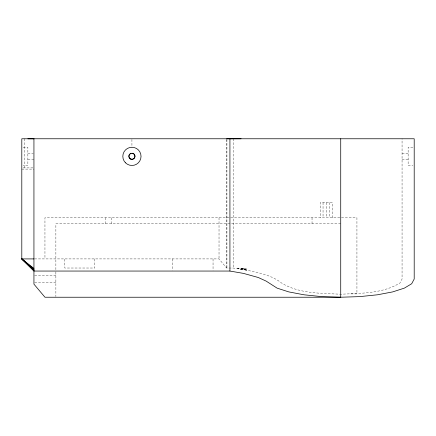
<?xml version="1.0" encoding="UTF-8"?>
<svg xmlns="http://www.w3.org/2000/svg" width="436" height="436" viewBox="0 0 436 436"><rect width="100%" height="100%" fill="white"/><g stroke="black" fill="none" stroke-linecap="round" stroke-linejoin="round"><path stroke-width="0.33" stroke-dasharray="2.18 1.64" d="M237.522 268.674L237.936 268.135C252.651 271.982 269.132 273.214 281.487 282.959C298.998 293.782 320.831 293.215 340.729 294.224C360.627 293.215 382.459 293.782 399.976 282.959L402.063 279.024L402.063 138.768M23.146 147.259L27.866 147.259L27.866 165.467L23.146 165.467M412.854 147.259L408.134 147.259L408.134 165.467L412.854 165.467M402.063 153.33L408.134 153.33M27.866 153.461L33.261 153.461M402.063 159.396L408.134 159.396M27.866 159.527L33.937 159.527M23.146 167.893L33.261 167.893M21.8 169.108L33.937 169.108M340.729 223.804L55.873 223.804L55.873 271.399M34.569 258.913L219.025 258.913L226.644 268.042L233.287 268.042L246.504 270.14L241.288 268.2L246.504 268.854M34.635 275.628L55.873 275.628M34.635 282.305L55.873 282.305M350.866 293.897L356.931 293.897L356.931 217.738L44.952 217.738L44.952 258.913M246.504 270.14L237.729 268.407L241.288 269.241M246.504 269.998L241.288 268.2L246.504 269.334M241.288 268.2L246.504 269.721M332.455 217.738L332.455 202.566L320.318 202.566L320.318 217.738M329.725 202.566L329.725 217.738M326.384 202.566L326.384 217.738M323.049 202.566L323.049 217.738M312.04 217.738L312.04 223.804M233.287 138.768L233.287 268.042M226.938 139.444L226.938 268.042M226.644 139.504L226.644 268.042M219.025 217.738L219.025 258.913M213.046 258.913L213.046 270.38M172.634 258.913L172.634 270.38M131.928 139.422L131.928 147.259M111.703 217.738L111.703 223.804M105.637 217.738L105.637 223.804M94.835 258.919L94.835 268.02L64.795 268.02L64.795 258.919M55.873 272.08L55.873 296.556M24.165 138.768L24.165 169.108"/><path stroke-width="0.65" d="M226.644 138.822L229.925 138.768L229.925 271.05L243.555 273.41L258.286 277.509L266.183 281.133L277.1 288.131L288.779 291.902L303.996 294.796L321.714 296.616L340.729 297.232L359.744 296.616L377.467 294.796L392.683 291.902L404.357 288.131L411.698 283.738L414.2 279.024L414.2 138.768L21.8 138.768L21.8 258.913L33.937 271.05L229.925 271.05M229.925 138.822L241.081 138.768M33.937 258.913L21.8 258.913L33.937 270.849M33.937 138.822L27.866 138.822M33.937 268.44L21.8 258.913L33.937 270.451M33.937 269.203L21.8 258.913L33.937 269.889M340.729 138.768L340.729 297.232L44.952 297.232L33.937 284.141L33.937 138.768M132.713 153.216A3.036 3.036 0 0 1 134.68 157.429A3.036 3.036 0 0 1 130.19 158.628A3.036 3.036 0 0 1 129.786 154.001M130.413 153.516A3.036 3.036 0 0 1 131.143 153.216M130.413 159.042A3.036 3.036 0 0 0 134.964 156.415A3.036 3.036 0 0 0 130.413 153.788A3.036 3.036 0 0 0 130.413 159.042M125.492 162.802A9.101 9.101 0 0 0 140.724 158.72A9.101 9.101 0 0 0 129.574 147.57A9.101 9.101 0 0 0 125.492 162.802"/></g></svg>
